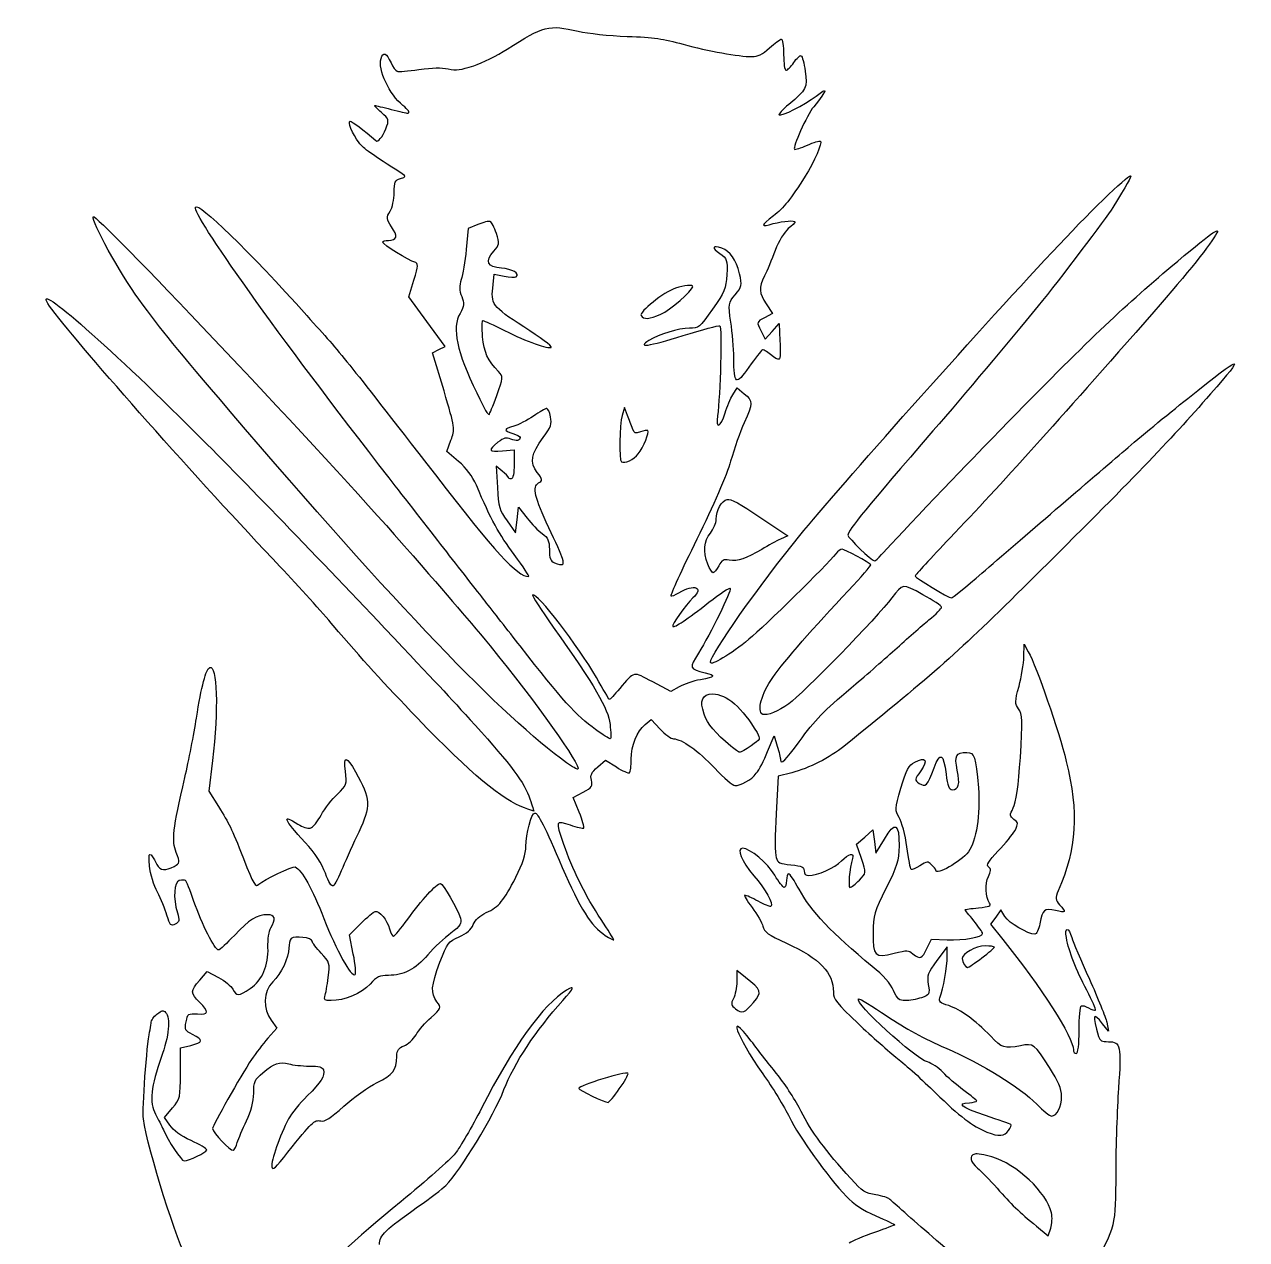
# Model space of a CAD drawing. Extents: x 26 to 570, y 38 to 821.
# Drawn here: x 62 to 570, y 317 to 821 of the extents above; entities that cross this region are included whole.
import ezdxf

# ---------------------------------------------------------------- set-up
doc = ezdxf.new("R2010")
doc.units = 0
doc.layers.get('0').update_dxf_attribs({"linetype": 'CONTINUOUS'})

msp = doc.modelspace()

# ---------------------------------------------------------------- linework, layer by layer
at = {"color": 7}
for p, q in [((246.24, 736.48), (245.44, 727.76)), ((250.32, 738.16), (246.24, 736.48)), ((256.64, 713.28), (257.12, 717.6)), ((257.12, 717.6), (261.28, 716.8)), ((221.6, 708.16), (223.76, 715.12)), ((229.12, 697.92), (221.6, 708.16)), ((326.32, 700.96), (326.32, 700.96)), ((372.72, 701.28), (369.36, 699.52)), ((370.08, 705.2), (372.72, 701.28)), ((236.72, 687.6), (229.12, 697.92)), ((372.48, 693.84), (375.44, 697.12)), ((375.44, 697.12), (375.76, 689.92)), ((367.84, 694.16), (369.6, 690.64)), ((369.6, 690.64), (372.48, 693.84)), ((231.52, 684.96), (234.08, 686.32)), ((234.08, 686.32), (236.72, 687.6)), ((236.24, 669.12), (231.52, 684.96)), ((356.16, 667.52), (358, 670.32)), ((358, 670.32), (360.88, 667.92)), ((258.16, 667.2), (258.16, 667.2)), ((311.2, 662.24), (310.24, 658.96)), ((312.48, 658.96), (311.2, 662.24)), ((237.36, 644), (239.12, 648.64)), ((260.56, 644.16), (265.36, 644.64)), ((265.36, 644.64), (265.36, 638.64)), ((242.24, 639.84), (237.36, 644)), ((316.88, 642.96), (316.88, 642.96)), ((260.4, 635.84), (257.92, 637.84)), ((257.92, 637.84), (258.4, 628.96)), ((266.56, 615.52), (267.2, 620.8)), ((267.2, 620.8), (270.72, 616.32)), ((262.4, 615.12), (265.92, 610.24)), ((265.92, 610.24), (266.56, 615.52)), ((367.44, 616.72), (379.04, 608.96)), ((379.04, 608.96), (376, 607.6)), ((285.44, 599.52), (285.44, 599.52)), ((345.76, 597.2), (345.76, 597.2)), ((477.04, 558.72), (477.12, 564)), ((477.12, 564), (478.88, 560.8)), ((330.48, 544.32), (322.96, 548.24)), ((333.92, 546.24), (330.48, 544.32)), ((299.2, 528.48), (299.2, 528.48)), ((319.84, 530.64), (322.24, 532.72)), ((322.24, 532.72), (326, 528.64)), ((370.64, 519.36), (373.28, 525.84)), ((373.28, 525.84), (374.64, 521.6)), ((355.36, 521.6), (355.36, 521.6)), ((140.08, 515.6), (138.56, 502.96)), ((287.12, 514.72), (287.12, 514.72)), ((300.08, 512.96), (303.36, 515.84)), ((303.36, 515.84), (307.84, 512.96)), ((375.04, 509.12), (374.16, 493.52)), ((380.64, 510.56), (375.04, 509.12)), ((138.56, 502.96), (142.56, 496.56)), ((289.92, 500.32), (294.08, 502.56)), ((292.4, 494.16), (289.92, 500.32)), ((269.68, 495.92), (269.68, 495.92)), ((407.6, 480.88), (410.96, 483.84)), ((410.96, 483.84), (414.32, 486.8)), ((414.32, 486.8), (414.96, 482)), ((415.52, 477.2), (419.12, 483.04)), ((409.6, 474.88), (407.6, 480.88)), ((414.96, 482), (415.52, 477.2)), ((186.96, 468.8), (186.96, 468.8)), ((440.48, 470.08), (440.48, 470.08)), ((467.44, 453.6), (465.36, 450.64)), ((469.2, 450.8), (467.44, 453.6)), ((197.04, 443.28), (201.76, 448)), ((465.36, 450.64), (463.2, 447.68)), ((463.2, 447.68), (468.32, 441.28)), ((198.56, 435.28), (197.04, 443.28)), ((436.8, 437.6), (438.64, 441.44)), ((438.64, 441.44), (445.12, 441.2)), ((445.12, 438.24), (440.88, 432.56)), ((445.2, 434.16), (445.12, 438.24)), ((459.6, 433.68), (459.6, 433.68)), ((134.8, 424.48), (137.92, 428)), ((137.92, 428), (142.64, 425.52)), ((361.44, 425.6), (357.84, 428.48)), ((357.84, 428.48), (357.84, 423.92)), ((364.8, 415.2), (364.8, 415.2)), ((164.48, 407.76), (166.88, 404.56)), ((512.24, 403.28), (509.76, 406.32)), ((511.44, 406.96), (512.24, 403.28)), ((166.88, 404.56), (163.12, 400.32)), ((126.8, 396.32), (131.04, 397.36)), ((126.8, 385.84), (126.8, 396.32)), ((309.04, 379.28), (309.04, 379.28)), ((120.16, 367.44), (123.52, 371.36)), ((122.4, 364.16), (120.16, 367.44)), ((470.72, 362), (470.72, 362)), ((488.48, 327.84), (488.48, 327.84)), ((482.32, 322.24), (487.2, 318.24)), ((487.2, 318.24), (488.24, 321.44))]:
    msp.add_line(p, q, dxfattribs=at)
for points in [[(262.4, 810.96), (277.68, 820.72), (279.68, 821.28), (292, 818.48)], [(292, 818.48), (296.16, 817.52), (304.48, 816.64), (312.32, 816.32)], [(312.32, 816.32), (323.44, 815.92), (327.2, 815.36), (335.52, 813.04)], [(335.52, 813.04), (346, 810.24), (358.56, 807.92), (364.16, 807.92)], [(371.44, 811.52), (373.6, 813.52), (375.84, 815.12), (376.32, 815.2)], [(376.32, 815.2), (376.8, 815.2), (377.28, 812.32), (377.28, 808.72)], [(219.12, 787.68), (213.68, 791.84), (208.64, 802.72), (210.08, 807.12)], [(210.08, 807.12), (211.04, 810.08), (212.24, 809.6), (214.24, 805.28)], [(248.56, 804.16), (252.16, 805.28), (258.32, 808.4), (262.4, 810.96)], [(364.16, 807.92), (366.64, 807.92), (368.4, 808.8), (371.44, 811.52)], [(377.28, 808.72), (377.28, 805.12), (377.68, 802.24), (378.24, 802.24)], [(381.52, 805.44), (382.64, 807.2), (384.08, 808.48), (384.56, 808.32)], [(384.56, 808.32), (385.04, 808.08), (385.76, 805.2), (386.24, 801.84)], [(214.24, 805.28), (215.04, 803.6), (216.16, 802.08), (216.72, 801.84)], [(216.72, 801.84), (217.28, 801.6), (221.36, 801.92), (225.84, 802.56)], [(225.84, 802.56), (231.76, 803.36), (234.96, 803.44), (238, 802.8)], [(238, 802.8), (241.52, 802.08), (243.04, 802.32), (248.56, 804.16)], [(378.24, 802.24), (378.8, 802.24), (380.32, 803.68), (381.52, 805.44)], [(386.24, 801.84), (387.2, 795.04), (386.8, 794.24), (379.44, 788.08)], [(390.72, 791.52), (395.84, 795.44), (395.68, 794.64), (389.76, 787.12)], [(210.24, 784.72), (208.4, 786.32), (207.2, 787.6), (207.52, 787.6)], [(207.52, 787.6), (207.84, 787.6), (210.96, 786.88), (214.32, 786)], [(221.04, 784.4), (222.32, 784.4), (221.44, 785.84), (219.12, 787.68)], [(379.44, 788.08), (376.88, 785.92), (375.04, 783.92), (375.36, 783.68)], [(375.36, 783.68), (376.4, 783.04), (385.76, 787.76), (390.72, 791.52)], [(389.76, 787.12), (386.88, 783.52), (380.88, 770.08), (381.76, 769.44)], [(212.08, 778), (213.52, 781.6), (213.44, 781.92), (210.24, 784.72)], [(214.32, 786), (217.76, 785.12), (220.72, 784.4), (221.04, 784.4)], [(200.96, 772.16), (198.16, 775.84), (196, 781.12), (197.28, 781.12)], [(197.28, 781.12), (198, 781.12), (202.96, 777.36), (207.92, 773.04)], [(207.92, 773.04), (208.8, 772.24), (210.64, 774.48), (212.08, 778)], [(218.88, 759.28), (206.08, 767.36), (202.88, 769.68), (200.96, 772.16)], [(392.56, 772.8), (393.44, 772.16), (390, 764.16), (386.24, 758.24)], [(387.12, 771.12), (389.76, 772.32), (392.16, 773.04), (392.56, 772.8)], [(381.76, 769.44), (382.08, 769.2), (384.48, 770), (387.12, 771.12)], [(215.52, 751.44), (215.52, 755.84), (215.92, 756.64), (218.16, 757.28)], [(218.16, 757.28), (220.48, 758), (220.56, 758.16), (218.88, 759.28)], [(386.24, 758.24), (380.32, 748.8), (377.2, 744.96), (373.04, 741.76)], [(488.88, 726.88), (503.52, 742.56), (519.84, 758.4), (521.36, 758.4)], [(521.36, 758.4), (521.92, 758.4), (519.6, 754.4), (514, 745.28)], [(213.84, 743.68), (214.8, 745.2), (215.52, 748.72), (215.52, 751.44)], [(133.04, 745.44), (134.24, 747.68), (155.28, 727.2), (179.28, 700.4)], [(109.52, 707.2), (101.84, 717.76), (89.68, 739.68), (90.56, 741.44)], [(90.56, 741.44), (91.52, 743.28), (182, 647.68), (215.6, 609.44)], [(213.44, 632.96), (167.52, 692), (131.52, 742.4), (133.04, 745.44)], [(214.48, 737.28), (212.32, 740.56), (212.24, 741.12), (213.84, 743.68)], [(373.04, 741.76), (367.68, 737.68), (367.6, 737.04), (372.96, 738.56)], [(514, 745.28), (510.96, 740.48), (492.08, 715.6), (482.96, 704.4)], [(213.12, 731.6), (216.8, 731.6), (217.12, 733.28), (214.48, 737.28)], [(255.44, 739.44), (254.88, 739.68), (252.56, 739.12), (250.32, 738.16)], [(258, 734.48), (257.12, 736.96), (256, 739.2), (255.44, 739.44)], [(372.96, 738.56), (377.28, 739.76), (382.08, 740.08), (382.08, 739.2)], [(379.2, 736.48), (377.6, 735.12), (375.28, 731.28), (373.76, 727.44)], [(382.08, 739.2), (382.08, 738.96), (380.8, 737.68), (379.2, 736.48)], [(534.8, 717.84), (552.72, 733.04), (558.8, 737.68), (557.2, 734.72)], [(210.72, 730.88), (210.72, 731.28), (211.76, 731.6), (213.12, 731.6)], [(224.08, 722.56), (221.84, 723.04), (210.72, 730), (210.72, 730.88)], [(256.88, 727.12), (259.28, 729.76), (259.36, 730.32), (258, 734.48)], [(557.2, 734.72), (554.88, 730.24), (545.12, 718.08), (531.04, 702)], [(245.44, 727.76), (244.96, 722.96), (244, 717.36), (243.36, 715.36)], [(260.08, 720.08), (254.24, 720.4), (253.04, 723.04), (256.88, 727.12)], [(351.6, 728.4), (347.68, 729.76), (347.28, 728.56), (350.8, 726.16)], [(350.8, 726.16), (353.76, 724.08), (354, 723.44), (353.68, 717.44)], [(358.96, 717.76), (357.52, 723.76), (355.12, 727.12), (351.6, 728.4)], [(373.76, 727.44), (372.32, 723.68), (370.4, 718.96), (369.36, 716.88)], [(384, 609.04), (400.8, 629.6), (456.4, 692.08), (488.88, 726.88)], [(223.76, 715.12), (225.6, 721.2), (225.6, 722.16), (224.08, 722.56)], [(73.36, 703.04), (62, 718.08), (92.48, 692.08), (129.76, 655.04)], [(266.24, 716.48), (268.08, 717.68), (264.4, 719.84), (260.08, 720.08)], [(261.28, 716.8), (263.52, 716.32), (265.76, 716.16), (266.24, 716.48)], [(353.68, 717.44), (353.36, 711.6), (352.8, 710.08), (347.76, 703.04)], [(357.2, 709.04), (359.92, 712.4), (360.08, 712.96), (358.96, 717.76)], [(369.36, 716.88), (366.88, 711.84), (367.04, 709.84), (370.08, 705.2)], [(460.16, 645.6), (499.92, 686.4), (514.16, 700.16), (534.8, 717.84)], [(243.36, 715.36), (242.48, 712.8), (242.56, 710.72), (243.6, 708.32)], [(269.44, 695.68), (256.08, 704.32), (255.6, 704.96), (256.64, 713.28)], [(332.32, 711.76), (327.44, 710.08), (317.2, 701.92), (318.08, 700.4)], [(326.32, 700.96), (330, 702.64), (339.44, 710.72), (339.52, 712.32)], [(339.52, 712.32), (339.6, 713.36), (336.08, 713.04), (332.32, 711.76)], [(147.44, 660.56), (124.64, 687.28), (119.44, 693.68), (109.52, 707.2)], [(243.6, 708.32), (244.8, 705.52), (244.64, 704.32), (242.88, 701.28)], [(355.36, 697.68), (354.24, 705.2), (354.32, 705.68), (357.2, 709.04)], [(168.16, 596.08), (134.56, 631.52), (86.64, 685.6), (73.36, 703.04)], [(179.28, 700.4), (195.12, 682.72), (193.2, 685.04), (232.64, 634.24)], [(242.88, 701.28), (239.44, 695.28), (241.52, 685.28), (249.84, 668.32)], [(318.08, 700.4), (319.12, 698.64), (321.52, 698.88), (326.32, 700.96)], [(347.76, 703.04), (342.32, 695.36), (342, 695.12), (338.16, 695.12)], [(482.96, 704.4), (470.16, 688.8), (452.8, 668.08), (439.28, 652.48)], [(531.04, 702), (489.6, 654.72), (468.08, 630.88), (446.4, 608.08)], [(252.24, 691.6), (252, 695.36), (252, 698.32), (252.4, 698.32)], [(252.4, 698.32), (252.8, 698.32), (256.8, 696.48), (261.36, 694.16)], [(280.8, 687.2), (281.28, 687.52), (276.16, 691.36), (269.44, 695.68)], [(335.6, 692.08), (343.44, 694.56), (350.32, 696.4), (350.8, 696.16)], [(350.8, 696.16), (351.76, 695.76), (350.96, 667.2), (349.84, 658.72)], [(356.56, 682.88), (356.56, 686.72), (356, 693.36), (355.36, 697.68)], [(369.36, 699.52), (366, 697.76), (366, 697.68), (367.84, 694.16)], [(258.88, 677.12), (254.4, 681.68), (252.8, 685.2), (252.24, 691.6)], [(261.36, 694.16), (270.64, 689.52), (279.52, 686.4), (280.8, 687.2)], [(321.36, 690.08), (316.16, 686.88), (320.88, 687.52), (335.6, 692.08)], [(338.16, 695.12), (333.68, 695.12), (325.52, 692.64), (321.36, 690.08)], [(368.24, 686.08), (367.92, 685.84), (365.44, 682.64), (362.88, 678.96)], [(371.84, 684.16), (370.24, 685.52), (368.64, 686.4), (368.24, 686.08)], [(375.76, 689.92), (376, 685.92), (375.84, 682.48), (375.44, 682.24)], [(362.88, 678.96), (357.36, 671.12), (356.64, 671.6), (356.56, 682.88)], [(375.44, 682.24), (375.04, 682), (373.44, 682.88), (371.84, 684.16)], [(545.12, 666), (568.4, 684.64), (569.52, 684.88), (554.56, 667.84)], [(258.16, 667.2), (260.8, 674.64), (260.88, 675.04), (258.88, 677.12)], [(239.12, 648.64), (240.88, 653.12), (240.8, 653.76), (236.24, 669.12)], [(249.84, 668.32), (253.52, 660.64), (254.24, 659.36), (254.96, 659.36)], [(254.96, 659.36), (255.12, 659.36), (256.56, 662.88), (258.16, 667.2)], [(352.96, 660), (353.76, 662.56), (355.2, 665.92), (356.16, 667.52)], [(360.88, 667.92), (364.56, 664.88), (364.56, 664), (360.88, 655.84)], [(554.56, 667.84), (536.8, 647.52), (523.12, 633.36), (479.68, 590.24)], [(519.2, 644.64), (524.72, 649.44), (536.4, 659.04), (545.12, 666)], [(287.12, 514.72), (260.72, 533.6), (216, 580.32), (147.44, 660.56)], [(278.88, 661.84), (278.4, 661.84), (275.92, 660.4), (273.36, 658.64)], [(280.48, 658.32), (280.08, 660.24), (279.36, 661.84), (278.88, 661.84)], [(349.84, 658.72), (349.04, 653.04), (351.12, 653.92), (352.96, 660)], [(129.76, 655.04), (149.6, 635.28), (181.84, 602.08), (211.68, 570.48)], [(273.36, 658.64), (270.8, 656.88), (267.12, 654.96), (265.2, 654.48)], [(277.44, 649.76), (280.64, 654), (281.12, 655.44), (280.48, 658.32)], [(310.24, 658.96), (309.12, 655.04), (308.88, 640.4), (309.92, 639.68)], [(314.56, 653.44), (314.08, 654.72), (313.2, 657.2), (312.48, 658.96)], [(360.88, 655.84), (359.28, 652.24), (356.72, 645.04), (355.28, 639.92)], [(264, 649.04), (261.92, 649.92), (261.2, 649.68), (258.64, 647.76)], [(265.2, 654.48), (260.96, 653.28), (260.88, 652.64), (264.8, 651.44)], [(267.84, 649.76), (267.84, 648.4), (266.32, 648.16), (264, 649.04)], [(264.8, 651.44), (266.48, 650.88), (267.84, 650.16), (267.84, 649.76)], [(274.96, 635.28), (271.76, 639.44), (272.4, 642.96), (277.44, 649.76)], [(317.84, 652.08), (315.6, 651.36), (315.2, 651.52), (314.56, 653.44)], [(316.88, 642.96), (319.04, 645.68), (321.68, 652.08), (320.88, 652.64)], [(320.88, 652.64), (320.56, 652.8), (319.2, 652.64), (317.84, 652.08)], [(439.28, 652.48), (411.92, 620.96), (404, 611.2), (404, 609.2)], [(258.64, 647.76), (254.4, 644.48), (254.8, 643.68), (260.56, 644.16)], [(417.92, 601.12), (420.8, 604.4), (450.96, 636.16), (460.16, 645.6)], [(459.6, 593.44), (474.88, 606.64), (506.16, 633.52), (519.2, 644.64)], [(249.68, 629.92), (248, 633.76), (245.52, 637.04), (242.24, 639.84)], [(309.92, 639.68), (311.2, 638.8), (315.12, 640.64), (316.88, 642.96)], [(355.28, 639.92), (353.68, 634.32), (348.08, 621.36), (341.28, 607.52)], [(262.96, 633.2), (262.88, 633.52), (261.76, 634.72), (260.4, 635.84)], [(265.36, 638.64), (265.36, 635.12), (264.88, 632.56), (264.16, 632.56)], [(275.52, 630.88), (277.28, 631.84), (277.2, 632.24), (274.96, 635.28)], [(236.16, 603.76), (229.92, 611.84), (219.68, 624.96), (213.44, 632.96)], [(232.64, 634.24), (257.44, 602.16), (266.72, 592), (271.36, 592)], [(265.44, 601.12), (259.04, 609.68), (255.84, 615.44), (249.68, 629.92)], [(264.16, 632.56), (263.52, 632.56), (262.96, 632.88), (262.96, 633.2)], [(279.76, 612.32), (273.92, 624.64), (272.8, 629.36), (275.52, 630.88)], [(258.4, 628.96), (258.8, 621.12), (259.28, 619.44), (262.4, 615.12)], [(353.84, 624.08), (355.28, 624.4), (359.2, 622.32), (367.44, 616.72)], [(349.28, 615.84), (349.28, 619.52), (351.44, 623.44), (353.84, 624.08)], [(270.72, 616.32), (272.56, 613.92), (275.44, 610.96), (277.04, 609.84)], [(346.88, 610.08), (348.16, 611.76), (349.28, 614.32), (349.28, 615.84)], [(215.6, 609.44), (238.4, 583.52), (244.08, 576.88), (255.36, 563.2)], [(277.04, 609.84), (279.44, 608.16), (280, 606.88), (280, 603.2)], [(285.44, 599.52), (284.96, 600.96), (282.48, 606.72), (279.76, 612.32)], [(345.76, 597.2), (343.76, 602.56), (344.08, 606.64), (346.88, 610.08)], [(346.88, 556.4), (346.88, 559.6), (367.2, 588.48), (384, 609.04)], [(404, 609.2), (404, 608.08), (413.76, 598.56), (414.96, 598.56)], [(341.28, 607.52), (334.96, 594.8), (330.08, 584.24), (330.48, 584)], [(376, 607.6), (374.32, 606.8), (370.8, 604.88), (368.16, 603.28)], [(446.4, 608.08), (438.48, 599.76), (431.92, 592.64), (431.92, 592.24)], [(253.28, 581.84), (250.08, 585.92), (242.4, 595.76), (236.16, 603.76)], [(271.36, 592), (271.84, 592), (269.2, 596.16), (265.44, 601.12)], [(280, 603.2), (280, 599.68), (280.48, 598.4), (282.08, 597.76)], [(282.08, 597.76), (285.6, 596.4), (286.32, 596.72), (285.44, 599.52)], [(354.72, 598.88), (352.32, 599.28), (351.6, 598.88), (350.32, 596.48)], [(368.16, 603.28), (361.76, 599.44), (358.16, 598.24), (354.72, 598.88)], [(398.96, 601.52), (395.2, 596.8), (369.44, 571.36), (362.88, 566)], [(401.52, 603.36), (400.88, 603.36), (399.76, 602.56), (398.96, 601.52)], [(413.44, 596.88), (412.88, 597.84), (402.64, 603.36), (401.52, 603.36)], [(414.96, 598.56), (415.36, 598.48), (416.64, 599.68), (417.92, 601.12)], [(190.24, 571.68), (185.92, 576.88), (176, 587.84), (168.16, 596.08)], [(348, 593.6), (347.52, 593.6), (346.56, 595.28), (345.76, 597.2)], [(350.32, 596.48), (349.52, 594.88), (348.4, 593.6), (348, 593.6)], [(404.24, 586.24), (409.52, 591.76), (413.68, 596.56), (413.44, 596.88)], [(333.76, 585.28), (340.16, 589.12), (344.4, 587.6), (339.6, 583.12)], [(479.68, 590.24), (448.88, 559.76), (441.12, 552.88), (402.32, 521.52)], [(435.12, 584.48), (426.56, 589.2), (426.8, 589.2), (422.24, 583.12)], [(431.92, 592.24), (431.92, 591.6), (445.84, 583.12), (446.96, 583.12)], [(446.96, 583.12), (447.28, 583.12), (452.96, 587.76), (459.6, 593.44)], [(273.04, 584.4), (272.72, 584.16), (276.56, 578.16), (281.6, 570.96)], [(299.52, 550.08), (292.08, 563.04), (274.8, 585.52), (273.04, 584.4)], [(330.48, 584), (330.8, 583.76), (332.24, 584.32), (333.76, 585.28)], [(355.12, 587.12), (355.68, 586.08), (346.88, 568.24), (341.92, 560.24)], [(346.24, 581.36), (350.88, 584.96), (354.96, 587.6), (355.12, 587.12)], [(372.8, 550.16), (377.76, 557.2), (389.84, 571.04), (404.24, 586.24)], [(442.88, 579.28), (442.88, 579.84), (439.36, 582.16), (435.12, 584.48)], [(267.84, 563.2), (262.96, 569.44), (256.4, 577.84), (253.28, 581.84)], [(339.6, 583.12), (336.56, 580.32), (330.56, 571.76), (331.28, 571.28)], [(331.28, 571.28), (332.08, 570.8), (336.96, 574.08), (346.24, 581.36)], [(422.24, 583.12), (416.4, 575.36), (384.96, 543.12), (379.44, 539.2)], [(437.6, 574), (440.56, 576.4), (442.88, 578.8), (442.88, 579.28)], [(423.44, 561.6), (428.32, 566), (434.72, 571.68), (437.6, 574)], [(225.2, 533.2), (211.36, 547.6), (202.08, 557.76), (190.24, 571.68)], [(211.68, 570.48), (233.2, 547.76), (237.76, 542.88), (249.12, 530.32)], [(281.6, 570.96), (298.96, 546.64), (304.4, 537.28), (305.2, 530.64)], [(362.88, 566), (355.36, 559.76), (346.88, 554.72), (346.88, 556.4)], [(255.36, 563.2), (274.24, 540.16), (293.52, 513.12), (291.84, 512)], [(299.2, 528.48), (291.04, 534.32), (285.36, 540.64), (267.84, 563.2)], [(341.92, 560.24), (338, 553.92), (338.08, 553.76), (344.72, 552.08)], [(405.28, 545.76), (410.32, 550), (418.48, 557.12), (423.44, 561.6)], [(475.04, 546.48), (476.08, 550.32), (476.96, 555.84), (477.04, 558.72)], [(478.88, 560.8), (482.4, 554.4), (491.52, 528.08), (494.64, 515.28)], [(133.44, 533.28), (135.52, 546.56), (137.36, 553.6), (138.96, 554.24)], [(138.96, 554.24), (142.08, 555.6), (142.64, 536.88), (140.08, 515.6)], [(304.88, 541.04), (304.64, 541.2), (302.24, 545.28), (299.52, 550.08)], [(322.96, 548.24), (314.64, 552.72), (315.44, 552.88), (309.2, 545.52)], [(342.72, 549.2), (339.76, 548.64), (335.76, 547.36), (333.92, 546.24)], [(344.72, 552.08), (349.36, 550.96), (348.88, 550.32), (342.72, 549.2)], [(368.64, 534.8), (366, 535.92), (368.08, 543.6), (372.8, 550.16)], [(309.2, 545.52), (307.04, 542.88), (305.12, 540.88), (304.88, 541.04)], [(344.24, 534.88), (342.32, 540.64), (343.44, 543.28), (347.84, 543.28)], [(347.84, 543.28), (353.52, 543.28), (360.16, 537.52), (366.24, 527.2)], [(383.76, 523.44), (390.4, 532.64), (393.84, 536.16), (405.28, 545.76)], [(474.88, 537.04), (473.28, 539.2), (473.28, 540.16), (475.04, 546.48)], [(379.44, 539.2), (375.12, 536.08), (370.24, 534.16), (368.64, 534.8)], [(128.64, 508.56), (130.24, 515.52), (132.4, 526.64), (133.44, 533.28)], [(269.68, 495.92), (260.48, 499.2), (247.6, 509.92), (225.2, 533.2)], [(355.36, 521.6), (348.88, 526.96), (345.6, 530.88), (344.24, 534.88)], [(475.6, 516.88), (476.56, 532.24), (476.48, 535.04), (474.88, 537.04)], [(249.12, 530.32), (264, 514), (269.68, 506.32), (271.92, 499.68)], [(305.28, 524.64), (304.88, 524.64), (302.16, 526.4), (299.2, 528.48)], [(305.2, 530.64), (305.52, 527.36), (305.6, 524.64), (305.28, 524.64)], [(314, 516.16), (314, 521.92), (316.32, 527.68), (319.84, 530.64)], [(326, 528.64), (328, 526.48), (330.56, 524.64), (331.52, 524.64)], [(331.52, 524.64), (334.96, 524.64), (341.76, 519.76), (348.72, 512.4)], [(366.24, 527.2), (367.76, 524.64), (367.68, 524.4), (363.84, 521.76)], [(376, 515.92), (376, 513.68), (378.08, 515.68), (383.76, 523.44)], [(195.28, 511.2), (194.48, 517.76), (195.6, 517.68), (199.52, 510.88)], [(359.04, 519.04), (358.72, 519.04), (357.04, 520.16), (355.36, 521.6)], [(363.84, 521.76), (361.6, 520.24), (359.44, 518.96), (359.04, 519.04)], [(365.92, 510.32), (367.04, 511.68), (369.2, 515.76), (370.64, 519.36)], [(374.64, 521.6), (375.36, 519.2), (376, 516.64), (376, 515.92)], [(402.32, 521.52), (396.48, 516.8), (387.76, 512.4), (380.64, 510.56)], [(439.76, 512.56), (442.4, 519.36), (443.6, 518.72), (444.72, 509.92)], [(449.36, 511.68), (448.16, 517.76), (448.8, 518.96), (453.36, 518.96)], [(453.36, 518.96), (456.56, 518.96), (457.04, 517.44), (458.16, 504.32)], [(291.84, 512), (291.6, 511.84), (289.44, 513.04), (287.12, 514.72)], [(297.44, 507.44), (296.88, 509.52), (297.44, 510.64), (300.08, 512.96)], [(307.84, 512.96), (310.32, 511.28), (312.72, 510.24), (313.2, 510.56)], [(313.2, 510.56), (313.68, 510.88), (314, 513.36), (314, 516.16)], [(426, 504.16), (428.24, 511.84), (429.12, 513.6), (431.76, 514.96)], [(431.76, 514.96), (436.32, 517.36), (437.36, 515.76), (434.24, 511.36)], [(472.64, 495.92), (473.76, 498), (474.8, 505.2), (475.6, 516.88)], [(494.64, 515.28), (499.92, 494.16), (498.96, 479.04), (491.28, 461.52)], [(125.04, 477.44), (123.04, 482.4), (123.6, 486.96), (128.64, 508.56)], [(192, 501.68), (195.92, 505.44), (196, 505.68), (195.28, 511.2)], [(199.52, 510.88), (205.76, 499.92), (205.92, 496.56), (200.8, 485.92)], [(348.72, 512.4), (352.48, 508.4), (356.24, 505.2), (357.04, 505.2)], [(357.04, 505.2), (359.52, 505.2), (363.84, 507.6), (365.92, 510.32)], [(434.24, 511.36), (431.6, 507.76), (431.52, 507.52), (433.6, 506.16)], [(433.6, 506.16), (436.24, 504.4), (436.88, 505.04), (439.76, 512.56)], [(444.72, 509.92), (445.36, 505.2), (446, 503.52), (447.28, 503.52)], [(447.28, 503.52), (450.08, 503.52), (450.56, 505.68), (449.36, 511.68)], [(294.08, 502.56), (297.68, 504.48), (298.08, 505.12), (297.44, 507.44)], [(425.28, 491.92), (423.44, 494.8), (423.52, 495.6), (426, 504.16)], [(458.16, 504.32), (459.04, 493.2), (457.28, 482.08), (454, 477.76)], [(185.2, 492.96), (186.72, 495.68), (189.76, 499.6), (192, 501.68)], [(271.92, 499.68), (272.88, 496.88), (273.6, 494.64), (273.52, 494.64)], [(142.56, 496.56), (147.28, 488.96), (147.6, 488.4), (152.96, 474.88)], [(178.56, 481.6), (169.52, 491.52), (168.64, 493.68), (175.6, 489.2)], [(180.72, 487.6), (181.76, 487.84), (183.76, 490.24), (185.2, 492.96)], [(273.52, 494.64), (273.36, 494.64), (271.68, 495.28), (269.68, 495.92)], [(270.24, 480), (270.24, 485.12), (272.56, 493.84), (273.92, 493.84)], [(273.92, 493.84), (275.28, 493.84), (278.08, 488.24), (285.36, 471.2)], [(294.24, 487.6), (294.56, 487.84), (293.76, 490.8), (292.4, 494.16)], [(374.16, 493.52), (373.68, 484.88), (373.68, 476.72), (374.16, 475.36)], [(472.88, 491.2), (471.04, 492.56), (471.04, 493.04), (472.64, 495.92)], [(175.6, 489.2), (177.44, 488), (179.68, 487.28), (180.72, 487.6)], [(286, 480.8), (282.56, 490.96), (282.56, 490.96), (288.64, 488.88)], [(288.64, 488.88), (291.36, 487.92), (293.84, 487.36), (294.24, 487.6)], [(419.12, 483.04), (423.6, 490.56), (425.28, 489.76), (425.2, 480.16)], [(428.48, 479.76), (427.76, 484.72), (426.32, 490.24), (425.28, 491.92)], [(473.36, 486.64), (474.8, 489.36), (474.72, 489.84), (472.88, 491.2)], [(200.8, 485.92), (198.72, 481.52), (195.76, 474.88), (194.16, 471.2)], [(466.4, 478.08), (469.36, 481.12), (472.48, 485.04), (473.36, 486.64)], [(113.92, 471.92), (113.36, 478), (114, 478.16), (117.04, 472.48)], [(124.24, 471.68), (126.64, 473.04), (126.72, 473.28), (125.04, 477.44)], [(186.96, 468.8), (185.52, 472.8), (182.8, 476.96), (178.56, 481.6)], [(266.08, 467.2), (268.88, 472.72), (270.24, 476.96), (270.24, 480)], [(301.44, 449.68), (295.2, 459.04), (289.2, 471.12), (286, 480.8)], [(360.24, 479.2), (357.52, 479.2), (359.76, 473.84), (364.96, 467.76)], [(373.6, 468), (370.64, 472.96), (363.2, 479.2), (360.24, 479.2)], [(401.28, 473.92), (404.4, 477.12), (406.72, 477.6), (405.92, 474.96)], [(425.2, 480.16), (425.12, 474), (424.4, 471.68), (419.76, 462.56)], [(430.24, 470.32), (429.92, 470.56), (429.12, 474.8), (428.48, 479.76)], [(454, 477.76), (450.72, 473.52), (440.48, 467.68), (440.48, 470.08)], [(462.4, 471.44), (461.36, 472.32), (462.24, 473.76), (466.4, 478.08)], [(117.04, 472.48), (118.4, 469.92), (120.56, 469.68), (124.24, 471.68)], [(152.96, 474.88), (157.2, 464.08), (157.92, 462.8), (159.36, 464.24)], [(374.16, 475.36), (374.88, 473.12), (375.6, 472.8), (380.32, 472.32)], [(380.32, 472.32), (385.04, 471.84), (385.76, 471.52), (385.76, 469.84)], [(387.68, 467.84), (391.28, 467.84), (398.48, 471.12), (401.28, 473.92)], [(405.92, 474.96), (404.64, 470.8), (403.92, 462.96), (404.8, 462.96)], [(408.72, 465.92), (411.6, 468.88), (411.6, 468.96), (409.6, 474.88)], [(438.72, 472.32), (437.04, 473.92), (436.96, 473.84), (433.84, 471.92)], [(440.48, 470.08), (440.48, 470.48), (439.68, 471.44), (438.72, 472.32)], [(117.2, 460.96), (115.76, 463.6), (114.32, 468.56), (113.92, 471.92)], [(159.36, 464.24), (161.28, 466.08), (173.36, 471.84), (174.4, 471.44)], [(174.4, 471.44), (177.12, 470.24), (181.6, 462.24), (186.4, 450)], [(190.24, 463.6), (189.52, 463.12), (188.32, 465.12), (186.96, 468.8)], [(194.16, 471.2), (192.64, 467.44), (190.88, 464), (190.24, 463.6)], [(253.76, 452.48), (259.12, 454.96), (261.04, 457.28), (266.08, 467.2)], [(285.36, 471.2), (292.56, 454.48), (297.44, 446.64), (303.2, 443.04)], [(364.96, 467.76), (369.76, 462.24), (373.2, 455.92), (371.92, 455.04)], [(377.52, 462.96), (377.04, 462.96), (375.28, 465.2), (373.6, 468)], [(379.36, 468.64), (378.88, 468.64), (378.48, 467.36), (378.48, 465.84)], [(383.68, 462.24), (381.76, 465.76), (379.84, 468.64), (379.36, 468.64)], [(385.76, 469.84), (385.76, 468.56), (386.48, 467.84), (387.68, 467.84)], [(433.84, 471.92), (432.16, 470.88), (430.48, 470.16), (430.24, 470.32)], [(462.8, 456.4), (461.12, 458.88), (460.88, 464.48), (462.32, 467.44)], [(462.32, 467.44), (463.44, 469.6), (463.44, 470.64), (462.4, 471.44)], [(126.32, 465.76), (124.08, 465.12), (123.68, 458.72), (125.52, 452.4)], [(128.88, 465.84), (128.64, 466.08), (127.44, 466), (126.32, 465.76)], [(132.4, 457.12), (130.8, 461.76), (129.2, 465.68), (128.88, 465.84)], [(221.2, 449.76), (226.8, 457.6), (233.2, 464.56), (234.72, 464.56)], [(234.72, 464.56), (235.76, 464.56), (241.84, 454.08), (243.04, 450.16)], [(378.48, 465.84), (378.48, 464.24), (378, 462.96), (377.52, 462.96)], [(414.08, 430.16), (397.36, 443.76), (388.48, 453.2), (383.68, 462.24)], [(404.8, 462.96), (405.36, 462.96), (407.12, 464.32), (408.72, 465.92)], [(419.76, 462.56), (414.96, 453.04), (414.4, 451.2), (414.4, 444.16)], [(121.2, 451.36), (120.4, 453.92), (118.64, 458.24), (117.2, 460.96)], [(142.56, 436.96), (141.12, 436.96), (135.6, 447.76), (132.4, 457.12)], [(361.2, 459.68), (360.64, 459.68), (362, 457.44), (364.16, 454.64)], [(366.72, 457.2), (364.16, 458.56), (361.68, 459.68), (361.2, 459.68)], [(371.92, 455.04), (371.6, 454.88), (369.2, 455.76), (366.72, 457.2)], [(491.28, 461.52), (490, 458.56), (490.08, 457.76), (491.84, 455.76)], [(125.52, 452.4), (126.48, 449.36), (126.32, 448.56), (124.64, 447.68)], [(201.76, 448), (204.32, 450.56), (206.96, 452.8), (207.68, 452.96)], [(207.68, 452.96), (209.36, 453.36), (212.64, 449.36), (213.6, 445.68)], [(248.4, 447.52), (249.2, 449.52), (251.04, 451.2), (253.76, 452.48)], [(364.16, 454.64), (366.24, 451.84), (368.32, 448.32), (368.64, 446.8)], [(452.64, 453.68), (452.64, 453.84), (455.12, 454.16), (458.16, 454.48)], [(456.24, 449.12), (454.24, 451.52), (452.64, 453.6), (452.64, 453.68)], [(458.16, 454.48), (462.72, 454.96), (463.52, 455.28), (462.8, 456.4)], [(490.16, 453.36), (485.52, 454.48), (484.8, 453.84), (483.68, 447.84)], [(491.84, 455.76), (494.72, 452.56), (494.56, 452.32), (490.16, 453.36)], [(124.64, 447.68), (122.8, 446.8), (122.4, 447.12), (121.2, 451.36)], [(162.96, 451.6), (158.56, 451.6), (155.36, 449.6), (149.2, 443.04)], [(164.32, 446.16), (166.56, 449.84), (166.08, 451.6), (162.96, 451.6)], [(186.4, 450), (191.36, 436.96), (197.68, 425.6), (199.36, 426.72)], [(215.28, 442.72), (215.76, 442.72), (218.4, 445.92), (221.2, 449.76)], [(243.04, 450.16), (243.68, 447.92), (243.12, 447.04), (239.12, 444)], [(242.48, 442.4), (245.76, 443.92), (247.52, 445.36), (248.4, 447.52)], [(306.72, 441.2), (306.72, 441.44), (304.32, 445.28), (301.44, 449.68)], [(368.64, 446.8), (369.28, 444.4), (370.72, 443.36), (378.48, 439.76)], [(459.92, 443.76), (459.84, 444.24), (458.24, 446.64), (456.24, 449.12)], [(481.6, 443.52), (478.72, 443.52), (470.8, 448.16), (469.2, 450.8)], [(483.68, 447.84), (483.2, 445.44), (482.32, 443.52), (481.6, 443.52)], [(494.72, 442.08), (493.84, 446.64), (495.68, 446.64), (496.96, 442.08)], [(149.2, 443.04), (146.08, 439.76), (143.12, 436.96), (142.56, 436.96)], [(163.12, 438), (163.04, 441.28), (163.6, 444.88), (164.32, 446.16)], [(172.8, 441.68), (172.24, 441.12), (171.84, 439.36), (171.76, 437.76)], [(181.52, 440.56), (181.52, 442.08), (174.08, 443.04), (172.8, 441.68)], [(213.6, 445.68), (214.08, 444), (214.8, 442.72), (215.28, 442.72)], [(239.12, 444), (236.48, 442), (232.16, 438), (229.52, 434.96)], [(234.56, 431.84), (237.6, 439.92), (238, 440.48), (242.48, 442.4)], [(303.2, 443.04), (305.12, 441.76), (306.72, 440.96), (306.72, 441.2)], [(414.4, 444.16), (414.32, 434.32), (415.04, 433.6), (423.2, 435.6)], [(445.12, 441.2), (452.32, 440.96), (459.92, 442.24), (459.92, 443.76)], [(503.2, 420.24), (498.56, 428.88), (495.76, 436.16), (494.72, 442.08)], [(496.96, 442.08), (497.44, 440.48), (500.72, 432.72), (504.24, 424.88)], [(155.76, 420.96), (160.8, 424.48), (163.44, 430.56), (163.12, 438)], [(171.76, 437.76), (171.76, 433.68), (168.72, 427.2), (165.12, 423.68)], [(185.2, 435.6), (183.2, 437.76), (181.52, 440), (181.52, 440.56)], [(378.48, 439.76), (392.48, 433.36), (397.92, 427.68), (397.92, 419.44)], [(423.2, 435.6), (428.72, 436.96), (428.96, 436.96), (430.96, 435.36)], [(430.96, 435.36), (433.92, 432.96), (434.8, 433.36), (436.8, 437.6)], [(460.96, 438.64), (457.04, 438.64), (451.44, 435.52), (451.44, 433.36)], [(459.6, 433.68), (462.48, 435.92), (464.8, 437.92), (464.8, 438.16)], [(464.8, 438.16), (464.8, 438.4), (463.04, 438.64), (460.96, 438.64)], [(468.32, 441.28), (484.16, 421.68), (497.6, 400.64), (497.6, 395.52)], [(188.16, 425.6), (188.96, 431.44), (188.8, 431.84), (185.2, 435.6)], [(199.36, 426.72), (199.76, 427.04), (199.44, 430.88), (198.56, 435.28)], [(229.52, 434.96), (224.16, 428.88), (219.52, 426.48), (213.12, 426.4)], [(233.28, 415.44), (230.64, 419.2), (230.8, 421.84), (234.56, 431.84)], [(440.88, 432.56), (437.2, 427.52), (436.72, 426.32), (437.36, 422.64)], [(442.16, 417.04), (443.6, 420.88), (445.28, 430.24), (445.2, 434.16)], [(451.44, 433.36), (451.44, 431.84), (452.72, 429.68), (453.68, 429.68)], [(453.68, 429.68), (454.08, 429.68), (456.8, 431.52), (459.6, 433.68)], [(213.12, 426.4), (209.44, 426.4), (208.4, 425.92), (205.6, 422.8)], [(422.96, 420.16), (421.68, 422.96), (418.64, 426.4), (414.08, 430.16)], [(134.72, 415.28), (130.88, 418.96), (130.88, 420), (134.8, 424.48)], [(142.64, 425.52), (145.2, 424.16), (147.84, 421.92), (148.56, 420.64)], [(165.12, 423.68), (161.12, 419.76), (160.88, 412.48), (164.48, 407.76)], [(186.72, 417.68), (187.12, 418.72), (187.76, 422.24), (188.16, 425.6)], [(205.6, 422.8), (202.08, 418.96), (194.88, 415.92), (189.36, 415.92)], [(285.6, 416), (290.32, 421.28), (290.8, 422.48), (287.12, 420.24)], [(357.84, 423.92), (357.84, 421.44), (357.2, 418.24), (356.4, 416.8)], [(364.8, 415.2), (368.4, 419.44), (368.16, 420.24), (361.44, 425.6)], [(437.36, 422.64), (438, 418.56), (437.92, 418.32), (434.48, 417.12)], [(504.24, 424.88), (507.76, 417.04), (511.04, 408.96), (511.44, 406.96)], [(148.56, 420.64), (150.08, 417.68), (150.96, 417.76), (155.76, 420.96)], [(189.36, 415.92), (186.64, 415.92), (186.24, 416.16), (186.72, 417.68)], [(287.12, 420.24), (277.52, 414.48), (264.8, 396.88), (251.84, 371.28)], [(356.4, 416.8), (355.28, 414.64), (355.44, 413.92), (357.28, 412.56)], [(397.92, 419.44), (397.92, 416.56), (399.36, 414.8), (408.16, 406.48)], [(436.96, 390.48), (432, 391.68), (406.32, 415.28), (408.4, 416.64)], [(408.4, 416.64), (408.8, 416.88), (414.08, 413.68), (420.24, 409.52)], [(427.84, 415.92), (425.28, 415.92), (424.56, 416.48), (422.96, 420.16)], [(434.48, 417.12), (432.48, 416.48), (429.52, 415.92), (427.84, 415.92)], [(445.84, 413.84), (442.24, 414.96), (441.6, 415.52), (442.16, 417.04)], [(506.72, 412), (507.04, 412.16), (505.44, 415.92), (503.2, 420.24)], [(117.04, 410.32), (119.12, 411.92), (119.6, 412.08), (120.64, 411.04)], [(133.84, 410.4), (138.64, 410.16), (138.8, 411.2), (134.72, 415.28)], [(230.88, 408.96), (235.12, 412.72), (235.2, 412.8), (233.28, 415.44)], [(261.12, 378.96), (265.44, 390.08), (274.32, 403.44), (285.6, 416)], [(363.84, 399.12), (353.36, 412.96), (357.44, 401.36), (368.64, 385.52)], [(357.28, 412.56), (360.16, 410.48), (361.04, 410.8), (364.8, 415.2)], [(463.28, 401.12), (456.64, 408), (450.8, 412.24), (445.84, 413.84)], [(500, 403.6), (500, 408.88), (500.4, 413.44), (500.88, 413.76)], [(500.88, 413.76), (501.28, 414), (502.64, 413.68), (503.92, 412.88)], [(503.92, 412.88), (505.12, 412.16), (506.4, 411.76), (506.72, 412)], [(509.76, 406.32), (505.68, 411.36), (505.36, 410.24), (508.08, 401.04)], [(114, 402.88), (114.24, 404), (114.48, 405.68), (114.56, 406.64)], [(114.56, 406.64), (114.56, 407.6), (115.68, 409.28), (117.04, 410.32)], [(120.64, 411.04), (122.8, 408.88), (122, 401.12), (118.8, 392.32)], [(131.84, 401.84), (128.72, 403.36), (128.48, 403.92), (129.12, 407.12)], [(129.12, 407.12), (129.84, 410.48), (130, 410.64), (133.84, 410.4)], [(224.64, 401.76), (225.76, 403.68), (228.56, 406.88), (230.88, 408.96)], [(408.16, 406.48), (413.76, 401.12), (421.12, 394.64), (424.56, 391.92)], [(420.24, 409.52), (427.76, 404.4), (435.68, 400.08), (444.72, 396.16)], [(111.44, 366.8), (110.88, 370.48), (112.8, 398), (114, 402.88)], [(131.04, 397.36), (136.24, 398.56), (136.4, 399.6), (131.84, 401.84)], [(219.68, 397.2), (221.28, 397.76), (223.52, 399.76), (224.64, 401.76)], [(475.68, 397.2), (468.88, 395.92), (468.08, 396.16), (463.28, 401.12)], [(498.8, 394), (499.52, 394), (500, 397.68), (500, 403.6)], [(508.08, 401.04), (508.64, 399.28), (509.36, 398.88), (512.24, 398.88)], [(163.12, 400.32), (161.04, 397.92), (158, 394), (156.32, 391.52)], [(216.64, 392.8), (216.72, 395.44), (217.36, 396.32), (219.68, 397.2)], [(374.96, 384.88), (371.84, 388.72), (366.8, 395.12), (363.84, 399.12)], [(444.72, 396.16), (460, 389.52), (475.28, 380.08), (482.4, 372.96)], [(487.68, 388.16), (481.36, 398), (481.04, 398.24), (475.68, 397.2)], [(512.24, 398.88), (517.28, 398.88), (517.6, 397.12), (516.32, 379.44)], [(118.8, 392.32), (114.56, 380.72), (113.84, 373.52), (116.4, 368.8)], [(156.32, 391.52), (151.68, 384.64), (140.16, 364.08), (140.16, 362.8)], [(208.48, 381.92), (215.2, 385.28), (216.32, 386.8), (216.64, 392.8)], [(424.56, 391.92), (427.92, 389.28), (435.04, 382.88), (440.32, 377.68)], [(497.6, 395.52), (497.6, 394.64), (498.16, 394), (498.8, 394)], [(123.52, 371.36), (126.64, 375.12), (126.8, 375.92), (126.8, 385.84)], [(157.2, 377.44), (157.2, 382.16), (157.6, 383.12), (160.96, 385.92)], [(160.96, 385.92), (165.76, 390), (167.92, 390.72), (171.76, 389.68)], [(171.76, 389.68), (173.44, 389.2), (177.28, 388.8), (180.24, 388.72)], [(186.16, 387.2), (186.88, 384.64), (185.28, 382.08), (179.44, 376.4)], [(180.24, 388.72), (184.48, 388.72), (185.76, 388.4), (186.16, 387.2)], [(312.64, 385.76), (312.08, 386.8), (292.16, 380.64), (292.16, 379.44)], [(309.04, 379.28), (311.28, 382.32), (312.88, 385.28), (312.64, 385.76)], [(443.44, 386.16), (441.6, 388.08), (438.64, 390), (436.96, 390.48)], [(452.08, 378.64), (449.12, 380.88), (445.2, 384.24), (443.44, 386.16)], [(492.72, 376.24), (492.72, 379.28), (491.44, 382.4), (487.68, 388.16)], [(194.64, 372.08), (198.64, 375.68), (204.88, 380.16), (208.48, 381.92)], [(368.64, 385.52), (372.56, 380), (377.52, 371.92), (379.68, 367.52)], [(384.56, 369.84), (382.48, 374.16), (378.08, 380.96), (374.96, 384.88)], [(154.24, 366), (156.16, 370), (157.2, 374), (157.2, 377.44)], [(179.44, 376.4), (176.32, 373.36), (172.88, 369.04), (171.68, 366.8)], [(236.96, 339.2), (243.2, 345.44), (256.72, 367.76), (261.12, 378.96)], [(292.16, 379.44), (292.16, 378.8), (302.96, 373.68), (304.4, 373.68)], [(304.4, 373.68), (304.72, 373.68), (306.88, 376.16), (309.04, 379.28)], [(440.32, 377.68), (450.4, 367.84), (455.6, 363.84), (461.68, 361.36)], [(457.52, 374.24), (457.52, 374.48), (455.04, 376.48), (452.08, 378.64)], [(488.56, 368), (490.8, 368), (492.72, 371.84), (492.72, 376.24)], [(516.32, 379.44), (515.76, 371.12), (515.2, 355.36), (515.2, 344.48)], [(185.04, 366), (186.8, 365.6), (188.88, 366.96), (194.64, 372.08)], [(251.84, 371.28), (247.84, 363.52), (242.96, 355.04), (240.88, 352.48)], [(461.04, 368.24), (450.72, 371.76), (449.04, 373.12), (454.4, 373.52)], [(454.4, 373.52), (456.08, 373.68), (457.52, 374), (457.52, 374.24)], [(482.4, 372.96), (485.04, 370.24), (487.84, 368), (488.56, 368)], [(129.92, 307.92), (125.84, 314), (113.2, 353.92), (111.44, 366.8)], [(116.4, 368.8), (117.52, 366.8), (118.96, 363.92), (119.68, 362.32)], [(150.4, 357.04), (150.88, 358.64), (152.56, 362.64), (154.24, 366)], [(171.68, 366.8), (168.08, 360), (164.32, 349.28), (164.72, 346.96)], [(171.44, 352.96), (181.28, 365.44), (182.4, 366.56), (185.04, 366)], [(379.68, 367.52), (383.68, 359.36), (395.52, 342.88), (403.36, 334.64)], [(405.12, 342.08), (394.88, 353.28), (388.56, 361.84), (384.56, 369.84)], [(471.6, 364.48), (471.36, 364.72), (466.56, 366.4), (461.04, 368.24)], [(119.68, 362.32), (121.52, 357.84), (127.2, 349.36), (128.32, 349.36)], [(131.2, 357.84), (126.8, 359.84), (123.92, 361.92), (122.4, 364.16)], [(140.16, 362.8), (140.16, 361.12), (147.6, 353.36), (148.72, 353.84)], [(461.68, 361.36), (466.72, 359.36), (468.96, 359.52), (470.72, 362)], [(470.72, 362), (471.52, 363.2), (471.92, 364.32), (471.6, 364.48)], [(137.68, 353.92), (137.76, 354.4), (134.8, 356.16), (131.2, 357.84)], [(148.72, 353.84), (149.2, 354), (150, 355.44), (150.4, 357.04)], [(128.32, 349.36), (130.16, 349.36), (137.68, 352.96), (137.68, 353.92)], [(164.72, 346.96), (165.04, 345.28), (166.24, 346.32), (171.44, 352.96)], [(240.88, 352.48), (238.88, 349.92), (228.72, 340.96), (218.48, 332.56)], [(456.64, 352.24), (454.16, 351.6), (454.72, 348.88), (457.84, 346.32)], [(463.76, 351.04), (460.72, 351.92), (457.52, 352.48), (456.64, 352.24)], [(488.48, 327.84), (486.72, 336.16), (473.92, 348.16), (463.76, 351.04)], [(457.84, 346.32), (459.36, 345.12), (463.04, 341.28), (465.92, 338)], [(415.6, 335.28), (411.28, 335.92), (410.16, 336.64), (405.12, 342.08)], [(515.2, 344.48), (515.12, 322.24), (515.12, 322), (505.52, 305.12)], [(225.28, 330.24), (230.4, 333.84), (235.68, 337.84), (236.96, 339.2)], [(421.28, 333.52), (420.8, 334.08), (418.24, 334.8), (415.6, 335.28)], [(465.92, 338), (471.76, 331.36), (474.96, 328.24), (482.32, 322.24)], [(218.48, 332.56), (197.84, 315.76), (187.84, 306.24), (177.28, 293.36)], [(209.44, 314.72), (209.44, 318.48), (211.84, 320.88), (225.28, 330.24)], [(403.36, 334.64), (406.4, 331.36), (409.92, 329.04), (415.52, 326.56)], [(437.52, 319.2), (429.04, 326.56), (421.76, 332.96), (421.28, 333.52)], [(415.52, 326.56), (419.92, 324.64), (423.44, 322.96), (423.44, 322.88)], [(488.24, 321.44), (488.8, 323.12), (488.88, 326.08), (488.48, 327.84)], [(423.44, 322.88), (423.44, 322.72), (419.68, 321.28), (415.04, 319.68)], [(415.04, 319.68), (410.4, 318.08), (405.68, 316.08), (404.56, 315.2)], [(461.36, 297.6), (456.72, 302.16), (446, 311.92), (437.52, 319.2)]]:
    msp.add_open_spline(points, degree=3, dxfattribs=at)

doc.saveas('drawing.dxf')
